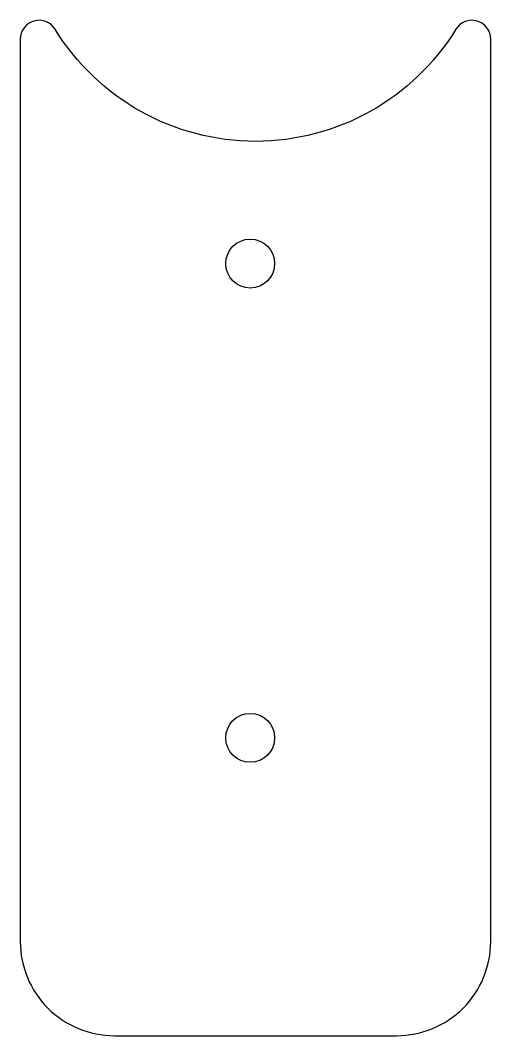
# Model space of a CAD drawing. Header units: millimetres. Extents: x -15.9 to 15.9, y 0 to 68.5.
import ezdxf

# ---------------------------------------------------------------- set-up
doc = ezdxf.new("R2010")
doc.units = ezdxf.units.MM
doc.layers.get('0').update_dxf_attribs({"linetype": 'CONTINUOUS'})

msp = doc.modelspace()

# ---------------------------------------------------------------- linework, layer by layer
msp.add_lwpolyline([(-13.523, 67.885, 0.756388), (-15.875, 67.22), (-15.875, 6.35, 0.414214), (-9.525, 0), (9.525, 0, 0.414214), (15.875, 6.35), (15.875, 67.22, 0.756388), (13.523, 67.885, -0.559038)], format="xyb", close=True)
for centre in [(-0.358, 52.083), (-0.358, 20.089)]:
    msp.add_circle(centre, 1.65)

doc.saveas('drawing.dxf')
